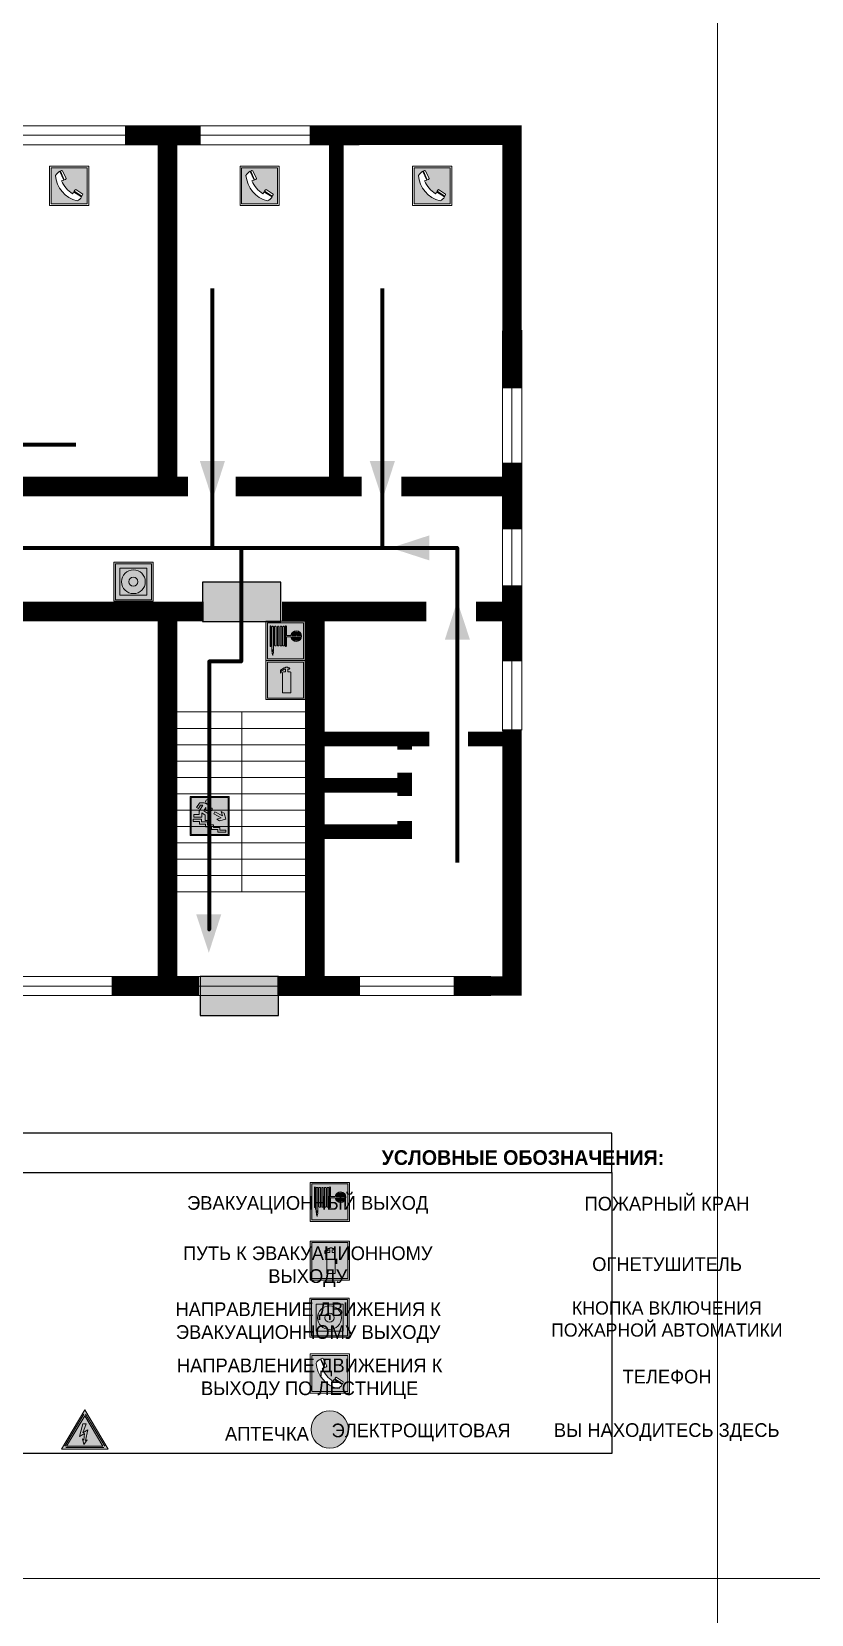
# Model space of a CAD drawing. Header units: millimetres. Extents: x 13114 to 67229, y 22859 to 38520.
# Drawn here: x 26049 to 26208.5, y 35153.2 to 35476.6 of the extents above; entities that cross this region are included whole.
import ezdxf

# ---------------------------------------------------------------- set-up
doc = ezdxf.new("R2010")
doc.units = ezdxf.units.MM
doc.layers.add('План_Штампы', color=7, linetype='Continuous')
doc.styles.add('обычный', font='arial.ttf')

# ---------------------------------------------------------------- blocks, each defined once
blk = doc.blocks.new('A$C3E6D3DDE')
at = {"lineweight": 5}
h = blk.add_hatch(color=40, dxfattribs=at)
h.paths.add_polyline_path([(24.1, 1.45), (16.46, -11.35), (31.74, -11.35)])
h.paths.add_polyline_path([(24.09, -0.46), (30.03, -10.41), (18.14, -10.41)], flags=16)
h.paths.add_polyline_path([(24.54, -3.08), (23.41, -6.02), (25.13, -5.01), (24.33, -8.5), (24.82, -8.27), (23.79, -9.86), (23.4, -8.04), (23.8, -8.43), (24.04, -6.29), (22.39, -7.25), (23.44, -3.08)], flags=0)
h = blk.add_hatch(color=256, dxfattribs=at)
h.paths.add_polyline_path([(24.37, 0.03, 0.567511), (23.82, 0.03), (17.59, -10.4, 0.582454), (17.86, -10.88), (30.32, -10.88, 0.582149), (30.6, -10.4)])
h.paths.add_polyline_path([(24.09, -0.46), (18.14, -10.41), (30.03, -10.41)], flags=16)
h.paths.add_polyline_path([(24.54, -3.08), (23.41, -6.02), (25.13, -5.01), (24.33, -8.5), (24.82, -8.27), (23.79, -9.86), (23.4, -8.04), (23.8, -8.43), (24.04, -6.29), (22.39, -7.25), (23.44, -3.08)], flags=0)
h = blk.add_hatch(color=40, dxfattribs=at)
h.paths.add_polyline_path([(24.09, -0.46), (18.14, -10.41), (30.03, -10.41)])
h.paths.add_polyline_path([(24.82, -8.27), (23.79, -9.86), (23.4, -8.04), (23.8, -8.43), (24.04, -6.29), (22.39, -7.25), (23.44, -3.08), (24.54, -3.08), (23.41, -6.02), (25.13, -5.01), (24.33, -8.5)], flags=16)
at = {"color": 40, "lineweight": 5}
for p, q in [((16.46, -11.35), (24.1, 1.45)), ((24.1, 1.45), (31.74, -11.35))]:
    blk.add_line(p, q, dxfattribs=at)
at = {"lineweight": 5}
for p, q in [((17.59, -10.4), (23.82, 0.03)), ((24.37, 0.03), (30.6, -10.4)), ((18.14, -10.41), (24.09, -0.46)), ((23.44, -3.08), (22.39, -7.25)), ((23.41, -6.02), (24.54, -3.08)), ((25.13, -5.01), (23.41, -6.02)), ((24.54, -3.08), (23.44, -3.08)), ((24.09, -0.46), (30.03, -10.41)), ((24.33, -8.5), (25.13, -5.01)), ((22.39, -7.25), (24.04, -6.29)), ((23.8, -8.43), (23.4, -8.04)), ((23.4, -8.04), (23.79, -9.86)), ((23.79, -9.86), (24.82, -8.27)), ((24.04, -6.29), (23.8, -8.43)), ((24.82, -8.27), (24.33, -8.5)), ((17.86, -10.88), (30.32, -10.88)), ((18.14, -10.41), (30.03, -10.41))]:
    blk.add_line(p, q, dxfattribs=at)
at = {"color": 50, "lineweight": 5}
blk.add_line((31.74, -11.35), (16.46, -11.35), dxfattribs=at)
blk = doc.blocks.new('A$C37112FD5')
at = {"true_color": 0xf5f5ff}
h = blk.add_hatch(color=7, dxfattribs=at)
h.dxf.hatch_style = 1
h.paths.add_polyline_path([(12.8, -7.4), (0, -7.4), (0, -20.2), (12.8, -20.2)])
h.paths.add_polyline_path([(12.29, -7.91), (12.29, -19.69), (0.51, -19.69), (0.51, -7.91)], flags=16)
h.paths.add_polyline_path([(4.98, -9.04, -0.42597), (5.17, -9.22), (5.17, -12.25), (5.17, -15.29, -0.432244), (4.98, -15.47), (4.83, -15.47, -0.42597), (4.64, -15.29), (4.64, -12.25), (4.64, -9.22, -0.432244), (4.83, -9.04)], flags=0)
h.paths.add_polyline_path([(4.28, -9.22), (4.28, -12.25), (4.28, -15.29, -0.432244), (4.09, -15.47), (3.94, -15.47, -0.42597), (3.75, -15.29), (3.75, -12.25), (3.75, -9.22, -0.432244), (3.94, -9.04), (4.09, -9.04, -0.42597)], flags=0)
h.paths.add_polyline_path([(5.72, -9.04), (5.87, -9.04, -0.42597), (6.06, -9.22), (6.06, -12.25), (6.06, -15.29, -0.432244), (5.87, -15.47), (5.72, -15.47, -0.42597), (5.53, -15.29), (5.53, -12.25), (5.53, -9.22, -0.432244)], flags=0)
h.paths.add_polyline_path([(6.42, -8.9), (6.5, -8.9, -0.42597), (6.69, -9.08), (6.69, -12.03), (8.21, -12.03, -15.824349), (8.21, -12.47), (6.69, -12.47), (6.69, -15.42, -0.432244), (6.5, -15.6), (6.42, -15.6)], flags=0)
h.paths.add_polyline_path([(3.39, -9.22), (3.39, -12.25), (3.39, -15.29, -0.432244), (3.2, -15.47), (3.05, -15.47, -0.42597), (2.85, -15.29), (2.85, -12.25), (2.85, -9.22, -0.432244), (3.05, -9.04), (3.2, -9.04, -0.42597)], flags=0)
h.paths.add_polyline_path([(2.5, -9.22), (2.5, -16.71), (1.96, -16.71), (1.96, -9.22, -0.432244), (2.15, -9.04), (2.31, -9.04, -0.42597)], flags=0)
h.paths.add_polyline_path([(1.61, -8.9), (1.61, -15.6), (1.57, -15.6, -0.42597), (1.37, -15.42), (1.37, -12.03), (1.37, -9.09, -0.432244), (1.57, -8.9)], flags=0)
h.paths.add_polyline_path([(9.76, -10.81), (9.76, -12.03), (8.49, -12.03, -0.336371)], flags=0)
h.paths.add_polyline_path([(8.49, -12.47), (9.76, -12.47), (9.76, -13.7, -0.336371)], flags=0)
h.paths.add_polyline_path([(10.11, -10.81, -0.336371), (11.38, -12.03), (10.11, -12.03)], flags=0)
h.paths.add_polyline_path([(10.11, -12.47), (11.38, -12.47, -0.336371), (10.11, -13.7)], flags=0)
h.paths.add_polyline_path([(2.5, -16.84), (2.5, -17.05), (1.97, -17.05), (1.97, -16.84)], flags=0)
h.paths.add_polyline_path([(2.5, -17.24, -0.033778), (2.24, -18.6, -0.033778), (1.97, -17.24)], flags=0)
h = blk.add_hatch(color=242)
h.dxf.hatch_style = 1
h.paths.add_polyline_path([(12.29, -7.91), (0.51, -7.91), (0.51, -19.69), (12.29, -19.69)])
h.paths.add_polyline_path([(6.42, -15.6), (6.42, -8.9), (6.5, -8.9, -0.42597), (6.69, -9.08), (6.69, -12.03), (8.21, -12.03, -15.824349), (8.21, -12.47), (6.69, -12.47), (6.69, -15.42, -0.432244), (6.5, -15.6)], flags=16)
h.paths.add_polyline_path([(5.87, -15.47), (5.72, -15.47, -0.42597), (5.53, -15.29), (5.53, -12.25), (5.53, -9.22, -0.432244), (5.72, -9.04), (5.87, -9.04, -0.42597), (6.06, -9.22), (6.06, -12.25), (6.06, -15.29, -0.432244)], flags=16)
h.paths.add_polyline_path([(4.98, -15.47), (4.83, -15.47, -0.42597), (4.64, -15.29), (4.64, -12.25), (4.64, -9.22, -0.432244), (4.83, -9.04), (4.98, -9.04, -0.42597), (5.17, -9.22), (5.17, -12.25), (5.17, -15.29, -0.432244)], flags=16)
h.paths.add_polyline_path([(4.09, -15.47), (3.94, -15.47, -0.42597), (3.75, -15.29), (3.75, -12.25), (3.75, -9.22, -0.432244), (3.94, -9.04), (4.09, -9.04, -0.42597), (4.28, -9.22), (4.28, -12.25), (4.28, -15.29, -0.432244)], flags=16)
h.paths.add_polyline_path([(3.2, -15.47), (3.05, -15.47, -0.42597), (2.85, -15.29), (2.85, -12.25), (2.85, -9.22, -0.432244), (3.05, -9.04), (3.2, -9.04, -0.42597), (3.39, -9.22), (3.39, -12.25), (3.39, -15.29, -0.432244)], flags=16)
h.paths.add_polyline_path([(2.5, -17.05), (1.97, -17.05), (1.97, -16.84), (2.5, -16.84)], flags=16)
h.paths.add_polyline_path([(2.5, -17.24, -0.033778), (2.24, -18.6, -0.033778), (1.97, -17.24)], flags=16)
h.paths.add_polyline_path([(2.5, -16.71), (1.96, -16.71), (1.96, -9.22, -0.432244), (2.15, -9.04), (2.31, -9.04, -0.42597), (2.5, -9.22)], flags=16)
h.paths.add_polyline_path([(1.61, -15.6), (1.57, -15.6, -0.42597), (1.37, -15.42), (1.37, -12.03), (1.37, -9.09, -0.432244), (1.57, -8.9), (1.61, -8.9)], flags=16)
h.paths.add_polyline_path([(8.49, -12.47), (9.76, -12.47), (9.76, -13.7, -0.336371)], flags=0)
h.paths.add_polyline_path([(10.11, -13.7), (10.11, -12.47), (11.38, -12.47, -0.336371)], flags=0)
h.paths.add_polyline_path([(8.49, -12.03, -0.336371), (9.76, -10.81), (9.76, -12.03)], flags=0)
h.paths.add_polyline_path([(10.11, -12.03), (10.11, -10.81, -0.336371), (11.38, -12.03)], flags=0)
h = blk.add_hatch(color=7, dxfattribs=at)
h.dxf.hatch_style = 1
h.paths.add_polyline_path([(1.61, -8.9), (1.57, -8.9, 0.432244), (1.37, -9.09), (1.37, -12.03), (1.37, -15.42, 0.42597), (1.57, -15.6), (1.61, -15.6)])
h.paths.add_polyline_path([(2.5, -9.22, 0.42597), (2.31, -9.04), (2.15, -9.04, 0.432244), (1.96, -9.22), (1.96, -16.71), (2.5, -16.71)])
h.paths.add_polyline_path([(2.5, -16.84), (1.97, -16.84), (1.97, -17.05), (2.5, -17.05)])
h.paths.add_polyline_path([(2.5, -17.24), (1.97, -17.24, 0.033778), (2.24, -18.6, 0.033778)])
h.paths.add_polyline_path([(3.39, -12.25), (3.39, -9.22, 0.42597), (3.2, -9.04), (3.05, -9.04, 0.432244), (2.85, -9.22), (2.85, -12.25), (2.85, -15.29, 0.42597), (3.05, -15.47), (3.2, -15.47, 0.432244), (3.39, -15.29)])
h.paths.add_polyline_path([(4.28, -12.25), (4.28, -9.22, 0.42597), (4.09, -9.04), (3.94, -9.04, 0.432244), (3.75, -9.22), (3.75, -12.25), (3.75, -15.29, 0.42597), (3.94, -15.47), (4.09, -15.47, 0.432244), (4.28, -15.29)])
h.paths.add_polyline_path([(5.17, -12.25), (5.17, -9.22, 0.42597), (4.98, -9.04), (4.83, -9.04, 0.432244), (4.64, -9.22), (4.64, -12.25), (4.64, -15.29, 0.42597), (4.83, -15.47), (4.98, -15.47, 0.432244), (5.17, -15.29)])
h.paths.add_polyline_path([(6.06, -12.25), (6.06, -9.22, 0.42597), (5.87, -9.04), (5.72, -9.04, 0.432244), (5.53, -9.22), (5.53, -12.25), (5.53, -15.29, 0.42597), (5.72, -15.47), (5.87, -15.47, 0.432244), (6.06, -15.29)])
h.paths.add_polyline_path([(6.69, -12.47), (8.21, -12.47, 15.824349), (8.21, -12.03), (6.69, -12.03), (6.69, -9.08, 0.42597), (6.5, -8.9), (6.42, -8.9), (6.42, -15.6), (6.5, -15.6, 0.432244), (6.69, -15.42)])
h.paths.add_polyline_path([(8.49, -12.47), (9.76, -12.47), (9.76, -13.7, -0.336371)], flags=16)
h.paths.add_polyline_path([(8.49, -12.03, -0.336371), (9.76, -10.81), (9.76, -12.03)], flags=16)
h.paths.add_polyline_path([(10.11, -12.47), (11.38, -12.47, -0.336371), (10.11, -13.7)], flags=16)
h.paths.add_polyline_path([(10.11, -12.03), (10.11, -10.81, -0.336371), (11.38, -12.03)], flags=16)
h = blk.add_hatch(color=242)
h.dxf.hatch_style = 1
h.paths.add_polyline_path([(9.76, -10.81, 0.336371), (8.49, -12.03), (9.76, -12.03)])
h.paths.add_polyline_path([(10.11, -10.81), (10.11, -12.03), (11.38, -12.03, 0.336371)])
h.paths.add_polyline_path([(11.38, -12.47), (10.11, -12.47), (10.11, -13.7, 0.336371)])
h.paths.add_polyline_path([(9.76, -12.47), (8.49, -12.47, 0.336371), (9.76, -13.7)])
at = {"color": 242, "lineweight": 5}
for p, q in [((0, -20.2), (0, -7.4)), ((0, -7.4), (12.8, -7.4)), ((1.37, -12.03), (1.37, -9.08)), ((1.57, -8.9), (1.61, -8.9)), ((1.61, -8.9), (1.61, -15.6)), ((1.96, -16.71), (1.96, -9.22)), ((2.15, -9.04), (2.31, -9.04)), ((2.5, -16.71), (2.5, -9.22)), ((2.85, -12.25), (2.85, -9.22)), ((3.05, -9.04), (3.2, -9.04)), ((3.39, -12.25), (3.39, -9.22)), ((3.75, -12.25), (3.75, -9.22)), ((3.94, -9.04), (4.09, -9.04)), ((4.28, -12.25), (4.28, -9.22)), ((4.64, -12.25), (4.64, -9.22)), ((4.83, -9.04), (4.98, -9.04)), ((5.17, -12.25), (5.17, -9.22)), ((5.53, -12.25), (5.53, -9.22)), ((5.72, -9.04), (5.87, -9.04)), ((6.06, -12.25), (6.06, -9.22)), ((6.42, -8.9), (6.42, -15.6)), ((6.5, -8.9), (6.42, -8.9)), ((6.69, -12.03), (6.69, -9.08)), ((12.8, -20.2), (12.8, -7.4)), ((1.37, -12.03), (1.37, -15.42)), ((2.85, -12.25), (2.85, -15.29)), ((3.05, -15.47), (3.2, -15.47)), ((3.39, -12.25), (3.39, -15.29)), ((3.75, -12.25), (3.75, -15.29)), ((3.94, -15.47), (4.09, -15.47)), ((4.28, -12.25), (4.28, -15.29)), ((4.64, -12.25), (4.64, -15.29)), ((4.83, -15.47), (4.98, -15.47)), ((5.17, -12.25), (5.17, -15.29)), ((5.53, -12.25), (5.53, -15.29)), ((5.72, -15.47), (5.87, -15.47)), ((6.06, -12.25), (6.06, -15.29)), ((8.21, -12.03), (6.69, -12.03)), ((8.21, -12.47), (6.69, -12.47)), ((6.69, -12.47), (6.69, -15.42)), ((9.76, -12.03), (8.49, -12.03)), ((9.76, -12.47), (8.49, -12.47)), ((9.76, -10.81), (9.76, -12.03)), ((9.76, -12.47), (9.76, -13.7)), ((10.11, -10.81), (10.11, -12.03)), ((11.38, -12.03), (10.11, -12.03)), ((11.38, -12.47), (10.11, -12.47)), ((10.11, -12.47), (10.11, -13.7)), ((0, -20.2), (12.8, -20.2)), ((1.57, -15.6), (1.61, -15.6)), ((1.96, -16.71), (2.5, -16.71)), ((1.97, -16.84), (2.5, -16.84)), ((1.97, -17.05), (1.97, -16.84)), ((2.5, -17.05), (1.97, -17.05)), ((1.97, -17.24), (2.5, -17.24)), ((2.5, -16.84), (2.5, -17.05)), ((6.42, -15.6), (6.5, -15.6))]:
    blk.add_line(p, q, dxfattribs=at)
blk.add_lwpolyline([(0.51, -7.91), (12.29, -7.91), (12.29, -19.69), (0.51, -19.69)], close=True, dxfattribs=at)
for centre, radius, start, end in [((1.56, -9.09), 0.182, 87.1027, 180.6071), ((2.15, -9.22), 0.182, 87.1027, 180.6071), ((2.32, -9.22), 0.182, 359.3929, 92.8973), ((3.04, -9.22), 0.182, 87.1027, 180.6071), ((3.21, -9.22), 0.182, 359.3929, 92.8973), ((3.93, -9.22), 0.182, 87.1027, 180.6071), ((4.1, -9.22), 0.182, 359.3929, 92.8973), ((4.82, -9.22), 0.182, 87.1027, 180.6071), ((4.99, -9.22), 0.182, 359.3929, 92.8973), ((5.71, -9.22), 0.182, 87.1027, 180.6071), ((5.88, -9.22), 0.182, 359.3929, 92.8973), ((6.51, -9.09), 0.182, 359.3929, 92.8973), ((1.56, -15.42), 0.182, 179.3929, 272.8973), ((3.04, -15.29), 0.182, 179.3929, 272.8973), ((3.21, -15.29), 0.182, 267.1027, 0.6071), ((3.93, -15.29), 0.182, 179.3929, 272.8973), ((4.1, -15.29), 0.182, 267.1027, 0.6071), ((4.82, -15.29), 0.182, 179.3929, 272.8973), ((4.99, -15.29), 0.182, 267.1027, 0.6071), ((5.71, -15.29), 0.182, 179.3929, 272.8973), ((5.88, -15.29), 0.182, 267.1027, 0.6071), ((6.51, -15.42), 0.182, 267.1027, 0.6071), ((9.93, -12.25), 1.74, 187.2319, 172.7681), ((9.93, -12.25), 1.46, 96.9927, 171.3585), ((9.93, -12.25), 1.46, 188.6415, 263.0073), ((9.93, -12.25), 1.46, 8.6415, 83.0073), ((9.93, -12.25), 1.46, 276.9927, 351.3585), ((12.17, -15.98), 10.27, 187.041, 194.7793), ((-7.7, -15.98), 10.27, 345.2207, 352.959)]:
    blk.add_arc(centre, radius, start, end, dxfattribs=at)
blk = doc.blocks.new('A$C7B8C2D5B')
at = {"lineweight": 0}
h = blk.add_hatch(color=5, dxfattribs=at)
h.dxf.hatch_style = 1
h.paths.add_polyline_path([(1.4, -3.02, 1), (-2.11, -3.02, 1)])
at = {"color": 5, "lineweight": 0}
blk.add_circle((-0.36, -3.02), 1.75, dxfattribs=at)
blk = doc.blocks.new('A$C456E1F9C')
at = {"lineweight": 5}
h = blk.add_hatch(color=242, dxfattribs=at)
h.paths.add_polyline_path([(0.51, -1.47), (0.51, -13.26), (12.29, -13.26), (12.29, -1.47)])
h.paths.add_polyline_path([(5.42, -4.95, -0.254479), (4.78, -5.4), (3.52, -2.53, -0.209735), (4.23, -2.4)], flags=16)
h.paths.add_polyline_path([(8.53, -8.6), (10.87, -10.17), (10.54, -10.76), (8.03, -9.13, -0.192251)], flags=16)
h.paths.add_polyline_path([(4.61, -5.49, 0.005518), (3.87, -5.72, 0.128647), (7.49, -10.01, 0.00809), (7.83, -9.33), (10.47, -10.97, -0.16736), (8.99, -12.25, -0.327862), (1.95, -3.95, -0.166952), (3.36, -2.62)], flags=16)
at = {"color": 242, "lineweight": 5}
for p, q in [((0, -13.77), (0, -0.97)), ((12.8, -0.97), (0, -0.97)), ((4.61, -5.49), (3.36, -2.62)), ((3.52, -2.53), (4.78, -5.4)), ((4.23, -2.4), (5.42, -4.95)), ((12.8, -13.77), (12.8, -0.97)), ((7.83, -9.33), (10.47, -10.97)), ((8.03, -9.13), (10.54, -10.76)), ((10.81, -10.12), (8.53, -8.6)), ((10.54, -10.76), (10.8, -10.3)), ((10.8, -10.3), (10.81, -10.12)), ((0, -13.77), (12.8, -13.77))]:
    blk.add_line(p, q, dxfattribs=at)
blk.add_lwpolyline([(0.51, -1.47), (12.29, -1.47), (12.29, -13.26), (0.51, -13.26)], close=True, dxfattribs=at)
for centre, radius, start, end in [((4.59, -5.34), 2.99, 114.2845, 152.1974), ((11.12, -3.31), 9.19, 183.9915, 256.6009), ((4.02, -3.27), 0.891, 76.3284, 123.7092), ((4.68, -4.59), 0.824, 276.9621, 334.0723), ((14.98, -39.1), 35.17, 107.1487, 108.4135), ((13.86, -0.94), 11.08, 205.5536, 234.8762), ((-13.31, 0.8), 23.44, 332.5487, 334.4027), ((8.94, -9.5), 0.989, 114.4092, 157.9388), ((7.87, -9.46), 3, 291.9291, 329.9329)]:
    blk.add_arc(centre, radius, start, end, dxfattribs=at)
blk = doc.blocks.new('A$C54414219')
at = {"true_color": 0xffffff}
h = blk.add_hatch(color=7, dxfattribs=at)
h.paths.add_polyline_path([(2.39, -9.45), (2.39, -18.3), (11.23, -18.3), (11.23, -9.45)], flags=0)
h.paths.add_polyline_path([(10.71, -13.87, -1), (2.92, -13.87, -1)], flags=0)
h.paths.add_polyline_path([(8.3, -13.87, -1), (5.33, -13.87, -1)], flags=0)
h.paths.add_polyline_path([(0.41, -7.47), (0.41, -20.27), (13.21, -20.27), (13.21, -7.47)])
h.paths.add_polyline_path([(0.92, -19.77), (12.71, -19.77), (12.71, -7.98), (0.92, -7.98)], flags=16)
h.paths.add_polyline_path([(11.23, -9.45), (11.23, -18.3), (2.39, -18.3), (2.39, -9.45)], flags=0)
at = {"lineweight": 5}
h = blk.add_hatch(color=242, dxfattribs=at)
h.paths.add_polyline_path([(12.71, -7.98), (0.92, -7.98), (0.92, -19.77), (12.71, -19.77)])
h.paths.add_polyline_path([(11.23, -18.3), (2.39, -18.3), (2.39, -9.45), (11.23, -9.45)], flags=16)
h.paths.add_polyline_path([(10.71, -13.87, -1), (2.92, -13.87, -1)], flags=0)
h.paths.add_polyline_path([(8.3, -13.87, -1), (5.33, -13.87, -1)], flags=0)
at = {"true_color": 0xffffff}
h = blk.add_hatch(color=7, dxfattribs=at)
h.paths.add_polyline_path([(2.39, -9.45), (2.39, -18.3), (11.23, -18.3), (11.23, -9.45)])
h.paths.add_polyline_path([(10.71, -13.87, -1), (2.92, -13.87, -1)], flags=16)
h.paths.add_polyline_path([(8.3, -13.87, -1), (5.33, -13.87, -1)], flags=0)
at = {"lineweight": 5}
h = blk.add_hatch(color=242, dxfattribs=at)
h.paths.add_polyline_path([(2.92, -13.87, 1), (10.71, -13.87, 1)])
h.paths.add_polyline_path([(8.3, -13.87, -1), (5.33, -13.87, -1)], flags=16)
at = {"color": 242, "lineweight": 5}
for p, q in [((0.41, -20.27), (0.41, -7.47)), ((0.41, -7.47), (13.21, -7.47)), ((0.41, -7.47), (13.21, -7.47)), ((13.21, -20.27), (13.21, -7.47)), ((0.41, -20.27), (13.21, -20.27))]:
    blk.add_line(p, q, dxfattribs=at)
for points in [[(0.92, -7.98), (12.71, -7.98), (12.71, -19.77), (0.92, -19.77)], [(2.39, -9.45), (11.23, -9.45), (11.23, -18.3), (2.39, -18.3)]]:
    blk.add_lwpolyline(points, close=True, dxfattribs=at)
for radius in [3.89, 1.49]:
    blk.add_circle((6.81, -13.87), radius, dxfattribs=at)
blk = doc.blocks.new('A$C3AD82952')
at = {"true_color": 0xf5f5ff}
h = blk.add_hatch(color=7, dxfattribs=at)
h.dxf.hatch_style = 1
h.paths.add_polyline_path([(8.21, 8.73, 0.414214), (7.89, 9.05), (7.22, 9.05), (7.22, 9.92), (7.59, 9.92, 1), (7.57, 10.36), (7.22, 10.36), (7.22, 10.6), (6.43, 10.6), (6.43, 10.36), (6.01, 10.36), (4.74, 9.59), (4.74, 8.69), (4.98, 8.73), (4.98, 9.26), (6.12, 9.91), (6.43, 9.91), (6.43, 9.05), (5.76, 9.05, 0.414214), (5.44, 8.73), (5.44, 2.2), (8.21, 2.2)], flags=0)
h.paths.add_polyline_path([(12.8, 12.8), (0, 12.8), (0, 0), (12.8, 0)])
h.paths.add_polyline_path([(0.51, 12.29), (12.29, 12.29), (12.29, 0.51), (0.51, 0.51)], flags=16)
h.paths.add_polyline_path([(4.74, 9.59), (6.01, 10.36), (6.43, 10.36), (6.43, 10.6), (7.22, 10.6), (7.22, 10.36), (7.59, 10.36, -0.94586), (7.59, 9.92), (7.22, 9.92), (7.22, 9.05), (7.89, 9.05, -0.414214), (8.21, 8.73), (8.21, 2.2), (5.44, 2.2), (5.44, 8.73, -0.414214), (5.76, 9.05), (6.43, 9.05), (6.43, 9.91), (6.12, 9.91), (4.98, 9.26), (4.98, 8.73), (4.74, 8.69)], flags=0)
h = blk.add_hatch(color=242)
h.dxf.hatch_style = 1
h.paths.add_polyline_path([(12.29, 12.29), (0.51, 12.29), (0.51, 0.51), (12.29, 0.51)])
h.paths.add_polyline_path([(4.74, 8.69), (4.74, 9.59), (6.01, 10.36), (6.43, 10.36), (6.43, 10.6), (7.22, 10.6), (7.22, 10.36), (7.59, 10.36, -0.94586), (7.59, 9.92), (7.22, 9.92), (7.22, 9.05), (7.89, 9.05, -0.414214), (8.21, 8.73), (8.21, 2.2), (5.44, 2.2), (5.44, 8.73, -0.414214), (5.76, 9.05), (6.43, 9.05), (6.43, 9.91), (6.12, 9.91), (4.98, 9.26), (4.98, 8.73)], flags=16)
h = blk.add_hatch(color=7, dxfattribs=at)
h.dxf.hatch_style = 1
h.paths.add_polyline_path([(8.21, 8.73, 0.414214), (7.89, 9.05), (7.22, 9.05), (7.22, 9.92), (7.59, 9.92, 1), (7.57, 10.36), (7.22, 10.36), (7.22, 10.6), (6.43, 10.6), (6.43, 10.36), (6.01, 10.36), (4.74, 9.59), (4.74, 8.69), (4.98, 8.73), (4.98, 9.26), (6.12, 9.91), (6.43, 9.91), (6.43, 9.05), (5.76, 9.05, 0.414214), (5.44, 8.73), (5.44, 2.2), (8.21, 2.2)])
at = {"color": 242, "lineweight": 5}
for p, q in [((0, 0), (0, 12.8)), ((0, 12.8), (12.8, 12.8)), ((6.01, 10.36), (4.74, 9.59)), ((6.01, 10.36), (6.43, 10.36)), ((7.22, 10.6), (6.43, 10.6)), ((6.43, 10.6), (6.43, 10.36)), ((7.22, 10.36), (7.22, 10.6)), ((7.59, 10.36), (7.22, 10.36)), ((12.8, 0), (12.8, 12.8)), ((4.74, 9.59), (4.74, 8.69)), ((4.74, 8.69), (4.98, 8.73)), ((4.98, 9.26), (6.12, 9.91)), ((4.98, 8.73), (4.98, 9.26)), ((5.44, 2.2), (5.44, 8.73)), ((5.76, 9.05), (6.43, 9.05)), ((6.12, 9.91), (6.43, 9.91)), ((6.43, 9.91), (6.43, 9.05)), ((7.22, 9.05), (7.22, 9.92)), ((7.59, 9.92), (7.22, 9.92)), ((7.89, 9.05), (7.22, 9.05)), ((8.21, 2.2), (8.21, 8.73)), ((0, 0), (12.8, 0)), ((5.44, 2.2), (8.21, 2.2))]:
    blk.add_line(p, q, dxfattribs=at)
blk.add_lwpolyline([(0.51, 12.29), (12.29, 12.29), (12.29, 0.51), (0.51, 0.51)], close=True, dxfattribs=at)
for centre, radius, start, end in [((7.58, 10.14), 0.223, 273.1875, 86.8125), ((5.76, 8.73), 0.32, 90, 180), ((7.89, 8.73), 0.32, 0, 90)]:
    blk.add_arc(centre, radius, start, end, dxfattribs=at)
blk = doc.blocks.new('A$C7B4425F7')
at = {"true_color": 0xffffff}
blk.add_hatch(color=7, dxfattribs=at).paths.add_polyline_path([(0, 0), (-16, 0), (-16, -8), (0, -8)])
h = blk.add_hatch(color=126)
h.paths.add_polyline_path([(-0.2, -0.2), (-15.8, -0.2), (-15.8, -7.8), (-0.2, -7.8)])
h.paths.add_polyline_path([(-11.76, -2.03), (-11.76, -3.66), (-11.17, -3.66, -0.568275), (-11.17, -6.18), (-12.58, -6.18), (-12.58, -2.03)], flags=16)
h.paths.add_polyline_path([(-13.33, -4.12, -0.495768), (-13.59, -6.18), (-15.03, -6.18), (-15.03, -2.03), (-13.59, -2.03, -0.487973)], flags=16)
h.paths.add_polyline_path([(-10.25, -2.03), (-9.48, -2.03), (-9.48, -6.18), (-10.25, -6.18)], flags=16)
h.paths.add_polyline_path([(-13.84, -3.69), (-14.24, -3.69), (-14.24, -3.03), (-13.9, -3.03, -0.692621)], flags=0)
h.paths.add_polyline_path([(-9.15, -2.03), (-8.4, -2.03), (-8.04, -3.07), (-7.68, -2.03), (-6.93, -2.03), (-7.64, -4.1), (-6.93, -6.18), (-7.68, -6.18), (-8.04, -5.14), (-8.4, -6.18), (-9.15, -6.18), (-8.44, -4.1)], flags=16)
h.paths.add_polyline_path([(-11.76, -4.46), (-11.42, -4.46, -0.692621), (-11.36, -5.12), (-11.76, -5.12)], flags=0)
h.paths.add_polyline_path([(-13.9, -5.2), (-14.24, -5.2), (-14.24, -4.55), (-13.84, -4.55, -0.708038)], flags=0)
edge = h.paths.add_edge_path(flags=16)
edge.add_ellipse((-5.51, -4.08), major_axis=(0, 2.05), ratio=0.586184, start_angle=0, end_angle=360)
edge = h.paths.add_edge_path(flags=0)
edge.add_ellipse((-5.51, -4.08), major_axis=(0, 1.14), ratio=0.454828, start_angle=0, end_angle=360)
h.paths.add_polyline_path([(-4.13, -4.96, 0.377264), (-3.48, -4.52, 0.0555), (-3.16, -2.03), (-1.66, -2.03), (-1.66, -4.96), (-0.96, -4.96), (-0.96, -7.01), (-1.75, -7.01), (-1.75, -6.18), (-3.3, -6.18), (-3.3, -7.02), (-4.13, -7.02)], flags=16)
h.paths.add_polyline_path([(-2.73, -2.91), (-2.28, -2.91), (-2.28, -4.96), (-3.05, -4.96, 0.079136)], flags=0)
at = {"color": 126}
blk.add_lwpolyline([(-16, -8), (0, -8), (0, 0), (-16, 0)], close=True, dxfattribs=at)
blk = doc.blocks.new('вниз')
at = {"lineweight": 0, "true_color": 0xffffff}
h = blk.add_hatch(color=7, dxfattribs=at)
h.dxf.hatch_style = 1
h.paths.add_polyline_path([(40994.51, -4472.22), (40986.51, -4472.22), (40986.51, -4480.22), (40994.51, -4480.22)])
h.paths.add_polyline_path([(40994.31, -4472.42), (40994.31, -4480.01), (40986.71, -4480.01), (40986.71, -4472.42)], flags=16)
h.paths.add_polyline_path([(40988.43, -4473.53), (40989.43, -4473.53), (40990.19, -4473.96), (40990.19, -4474.6), (40991, -4474.6), (40991, -4475.06), (40989.73, -4475.06), (40989.73, -4474.46), (40989.3, -4475.18), (40990.17, -4475.7), (40990.17, -4477.11), (40989.63, -4477.11), (40989.63, -4476.01), (40988.94, -4475.59), (40988.94, -4476.46), (40988.94, -4476.46), (40987.47, -4476.46), (40987.26, -4476.46), (40987.26, -4475.92), (40988.4, -4475.92), (40988.4, -4475.2), (40989.1, -4473.99), (40988.66, -4473.99), (40988.24, -4474.7), (40987.86, -4474.47), (40988.41, -4473.56)], flags=0)
h.paths.add_polyline_path([(40990.55, -4473.29, -1), (40989.69, -4473.29, -1)], flags=0)
h.paths.add_polyline_path([(40988.85, -4476.89), (40988.85, -4477.43), (40990.1, -4477.43), (40990.1, -4477.99), (40991.34, -4477.99), (40991.34, -4478.54), (40992.59, -4478.54), (40992.59, -4479.09), (40993.83, -4479.09), (40993.83, -4479.52), (40992.17, -4479.52), (40992.17, -4478.97), (40990.91, -4478.97), (40990.91, -4478.41), (40989.68, -4478.41), (40989.68, -4477.86), (40988.43, -4477.86), (40988.43, -4477.31), (40987.6, -4477.31), (40987.18, -4477.31), (40987.18, -4476.89)], flags=0)
h.paths.add_polyline_path([(40991.61, -4475.33), (40993.12, -4476.2), (40992.9, -4475.27), (40993.48, -4475.6), (40993.83, -4476.88), (40992.56, -4477.22), (40991.97, -4476.88), (40992.9, -4476.61), (40991.38, -4475.74), (40991.58, -4475.39)], flags=0)
h.paths.add_polyline_path([(40990.19, -4473.96), (40989.43, -4473.53), (40988.43, -4473.53), (40988.41, -4473.56), (40987.86, -4474.47), (40988.24, -4474.7), (40988.66, -4473.99), (40989.1, -4473.99), (40988.4, -4475.2), (40988.4, -4475.92), (40987.26, -4475.92), (40987.26, -4476.46), (40987.47, -4476.46), (40988.94, -4476.46), (40988.94, -4476.27), (40988.94, -4475.59), (40989.63, -4476.01), (40989.63, -4477.11), (40990.17, -4477.11), (40990.17, -4475.7), (40989.3, -4475.18), (40989.73, -4474.46), (40989.73, -4475.06), (40991, -4475.06), (40991, -4474.6), (40990.19, -4474.6)], flags=0)
h.paths.add_polyline_path([(40990.55, -4473.29, 1), (40989.69, -4473.29, 1)], flags=0)
h.paths.add_polyline_path([(40991.61, -4475.33), (40991.58, -4475.39), (40991.38, -4475.74), (40992.9, -4476.61), (40991.97, -4476.88), (40992.56, -4477.22), (40993.83, -4476.88), (40993.48, -4475.6), (40992.9, -4475.27), (40993.12, -4476.2)], flags=0)
h.paths.add_polyline_path([(40990.1, -4477.43), (40988.85, -4477.43), (40988.85, -4476.89), (40987.18, -4476.89), (40987.18, -4477.31), (40987.6, -4477.31), (40988.43, -4477.31), (40988.43, -4477.86), (40989.68, -4477.86), (40989.68, -4478.41), (40990.91, -4478.41), (40990.91, -4478.97), (40992.17, -4478.97), (40992.17, -4479.52), (40993.83, -4479.52), (40993.83, -4479.09), (40992.59, -4479.09), (40992.59, -4478.54), (40991.34, -4478.54), (40991.34, -4477.99), (40990.1, -4477.99)], flags=0)
at = {"lineweight": 0}
h = blk.add_hatch(color=126, dxfattribs=at)
h.dxf.hatch_style = 1
h.paths.add_polyline_path([(40994.31, -4472.42), (40986.71, -4472.42), (40986.71, -4480.01), (40994.31, -4480.01)])
h.paths.add_polyline_path([(40988.43, -4473.53), (40989.43, -4473.53), (40990.19, -4473.96), (40990.19, -4474.6), (40991, -4474.6), (40991, -4475.06), (40989.73, -4475.06), (40989.73, -4474.46), (40989.3, -4475.18), (40990.17, -4475.7), (40990.17, -4477.11), (40989.63, -4477.11), (40989.63, -4476.01), (40988.94, -4475.59), (40988.94, -4476.46), (40988.94, -4476.46), (40987.47, -4476.46), (40987.26, -4476.46), (40987.26, -4475.92), (40988.4, -4475.92), (40988.4, -4475.2), (40989.1, -4473.99), (40988.66, -4473.99), (40988.24, -4474.7), (40987.86, -4474.47), (40988.41, -4473.56)], flags=16)
h.paths.add_polyline_path([(40990.55, -4473.29, -1), (40989.69, -4473.29, -1)], flags=16)
h.paths.add_polyline_path([(40988.85, -4476.89), (40988.85, -4477.43), (40990.1, -4477.43), (40990.1, -4477.99), (40991.34, -4477.99), (40991.34, -4478.54), (40992.59, -4478.54), (40992.59, -4479.09), (40993.83, -4479.09), (40993.83, -4479.52), (40992.17, -4479.52), (40992.17, -4478.97), (40990.91, -4478.97), (40990.91, -4478.41), (40989.68, -4478.41), (40989.68, -4477.86), (40988.43, -4477.86), (40988.43, -4477.31), (40987.6, -4477.31), (40987.18, -4477.31), (40987.18, -4476.89)], flags=16)
h.paths.add_polyline_path([(40991.61, -4475.33), (40993.12, -4476.2), (40992.9, -4475.27), (40993.48, -4475.6), (40993.83, -4476.88), (40992.56, -4477.22), (40991.97, -4476.88), (40992.9, -4476.61), (40991.38, -4475.74), (40991.58, -4475.39)], flags=16)
at = {"lineweight": 0, "true_color": 0xffffff}
h = blk.add_hatch(color=7, dxfattribs=at)
h.dxf.hatch_style = 1
h.paths.add_polyline_path([(40989.73, -4474.46), (40989.73, -4475.06), (40991, -4475.06), (40991, -4474.6), (40990.19, -4474.6), (40990.19, -4473.96), (40989.43, -4473.53), (40988.43, -4473.53), (40988.41, -4473.56), (40987.86, -4474.47), (40988.24, -4474.7), (40988.66, -4473.99), (40989.1, -4473.99), (40988.4, -4475.2), (40988.4, -4475.92), (40987.26, -4475.92), (40987.26, -4476.46), (40987.47, -4476.46), (40988.94, -4476.46), (40988.94, -4475.59), (40989.63, -4476.01), (40989.63, -4477.11), (40990.17, -4477.11), (40990.17, -4475.7), (40989.3, -4475.18)])
h.paths.add_polyline_path([(40989.69, -4473.29, 1), (40990.55, -4473.29, 1)])
h.paths.add_polyline_path([(40991.61, -4475.33), (40991.58, -4475.39), (40991.38, -4475.74), (40992.9, -4476.61), (40991.97, -4476.88), (40992.56, -4477.22), (40993.83, -4476.88), (40993.48, -4475.6), (40992.9, -4475.27), (40993.12, -4476.2)])
h.paths.add_polyline_path([(40990.1, -4477.43), (40988.85, -4477.43), (40988.85, -4476.89), (40987.18, -4476.89), (40987.18, -4477.31), (40987.6, -4477.31), (40988.43, -4477.31), (40988.43, -4477.86), (40989.68, -4477.86), (40989.68, -4478.41), (40990.91, -4478.41), (40990.91, -4478.97), (40992.17, -4478.97), (40992.17, -4479.52), (40993.83, -4479.52), (40993.83, -4479.09), (40992.59, -4479.09), (40992.59, -4478.54), (40991.34, -4478.54), (40991.34, -4477.99), (40990.1, -4477.99)])
at = {"color": 126, "lineweight": 0}
for points in [[(40986.51, -4472.22), (40994.51, -4472.22), (40994.51, -4480.22), (40986.51, -4480.22)], [(40986.71, -4472.42), (40994.31, -4472.42), (40994.31, -4480.01), (40986.71, -4480.01)]]:
    blk.add_lwpolyline(points, close=True, dxfattribs=at)
for points in [[(40987.47, -4476.46), (40987.26, -4476.46), (40987.26, -4475.92), (40988.4, -4475.92), (40988.4, -4475.2), (40989.1, -4473.99), (40988.66, -4473.99), (40988.24, -4474.7), (40987.86, -4474.47), (40988.41, -4473.56), (40988.43, -4473.53), (40989.43, -4473.53), (40990.19, -4473.96), (40990.19, -4474.6), (40991, -4474.6), (40991, -4475.06), (40989.73, -4475.06), (40989.73, -4474.46), (40989.3, -4475.18), (40990.17, -4475.7), (40990.17, -4477.11), (40989.63, -4477.11), (40989.63, -4476.01), (40988.94, -4475.59), (40988.94, -4476.46)], [(40991.58, -4475.39), (40991.38, -4475.74), (40992.9, -4476.61), (40991.97, -4476.88), (40992.56, -4477.22), (40993.83, -4476.88), (40993.48, -4475.6), (40992.9, -4475.27), (40993.12, -4476.2), (40991.61, -4475.33), (40991.58, -4475.39)], [(40987.6, -4477.31), (40987.18, -4477.31), (40987.18, -4476.89), (40988.85, -4476.89), (40988.85, -4477.43), (40990.1, -4477.43), (40990.1, -4477.99), (40991.34, -4477.99), (40991.34, -4478.54), (40992.59, -4478.54), (40992.59, -4479.09), (40993.83, -4479.09), (40993.83, -4479.52), (40992.17, -4479.52), (40992.17, -4478.97), (40990.91, -4478.97), (40990.91, -4478.41), (40989.68, -4478.41), (40989.68, -4477.86), (40988.43, -4477.86), (40988.43, -4477.31), (40987.6, -4477.31)], [(40987.47, -4476.46), (40988.94, -4476.46), (40988.94, -4476.27)]]:
    blk.add_lwpolyline(points, dxfattribs=at)
blk.add_circle((40990.12, -4473.29), 0.432, dxfattribs=at)

msp = doc.modelspace()

# ---------------------------------------------------------------- linework, layer by layer
at = {"color": 5, "lineweight": 0}
for points in [[(25589.29, 35160.59), (26189.29, 35160.59), (26189.29, 35555.59), (25589.29, 35555.59)], [(26189.29, 35160.59), (26789.29, 35160.59), (26789.29, 35555.59), (26189.29, 35555.59)], [(25589.29, 34765.59), (26189.29, 34765.59), (26189.29, 35160.59), (25589.29, 35160.59)], [(26189.29, 34765.59), (26789.29, 34765.59), (26789.29, 35160.59), (26189.29, 35160.59)]]:
    msp.add_lwpolyline(points, close=True, dxfattribs=at)
at = {"lineweight": 0}
for points in [[(25674.07, 35457.39), (26116.29, 35457.39)], [(25674.29, 35455.48), (26116.51, 35455.48)], [(25673.78, 35453.51), (26116, 35453.51)], [(26145.33, 35333.76), (26145.33, 35415.52)], [(26147.25, 35334.05), (26147.25, 35415.81)], [(26149.24, 35333.9), (26149.24, 35415.65)], [(25684.65, 35283.56), (26142.9, 35283.56)], [(25684.68, 35279.69), (26142.93, 35279.69)], [(25684.74, 35281.63), (26143, 35281.63)]]:
    msp.add_lwpolyline(points, dxfattribs=at)
for points, const_width in [([(26068.12, 35455.48), (26083.59, 35455.48)], 4), ([(26076.82, 35455.48), (26076.82, 35383.69)], 4), ([(26105.87, 35455.48), (26147.25, 35455.48), (26147.25, 35403.78)], 4), ([(26111.37, 35455.48), (26111.37, 35383.69)], 3), ([(26147.25, 35388.6), (26147.25, 35374.96)], 4), ([(26022.89, 35383.69), (26081.03, 35383.69)], 4), ([(26090.74, 35383.69), (26116.5, 35383.69)], 4), ([(26124.62, 35383.69), (26147.25, 35383.69)], 4), ([(26147.25, 35363.49), (26147.25, 35348)], 4), ([(26016.57, 35358.15), (26084.2, 35358.15)], 4), ([(26076.82, 35358.15), (26076.82, 35281.63)], 4), ([(26100.25, 35358.15), (26129.77, 35358.15)], 4), ([(26106.95, 35358.15), (26106.95, 35281.63)], 4), ([(26139.88, 35358.15), (26147.25, 35358.15)], 4), ([(26147.25, 35334.05), (26147.25, 35281.63), (26135.36, 35281.63)], 4), ([(26108.75, 35332.13), (26130.37, 35332.13)], 3), ([(26125.34, 35332.13), (26125.34, 35329.93)], 3), ([(26138.23, 35332.13), (26147.64, 35332.13)], 3), ([(26125.34, 35325.2), (26125.34, 35320.47)], 3), ([(26125.34, 35322.62), (26107.79, 35322.62)], 3), ([(26125.34, 35315.36), (26125.34, 35313.17), (26107.19, 35313.17)], 3), ([(26083.29, 35281.63), (26065.41, 35281.63)], 4), ([(26116.16, 35281.63), (26099.29, 35281.63)], 4)]:
    msp.add_lwpolyline(points, dxfattribs=dict(at, const_width=const_width))
at = {"color": 126, "lineweight": 100, "true_color": 0x008754}
for points in [[(26086.03, 35371.18), (26086.03, 35424.18)], [(26120.78, 35371.18), (26120.78, 35424.18)], [(26018.09, 35392.26), (26058.05, 35392.26)], [(25672.53, 35371.18), (26136.08, 35371.18), (26136.08, 35306.84)], [(26091.89, 35371.18), (26091.89, 35347.94), (26085.36, 35347.94), (26085.36, 35293.16), (26085.36, 35293.16), (26085.36, 35293.16)]]:
    msp.add_lwpolyline(points, dxfattribs=at)
at = {"lineweight": 0}
for points in [[(26077.06, 35334.28), (26092.05, 35334.28), (26092.05, 35337.62), (26077.06, 35337.62)], [(26092.05, 35334.28), (26107.04, 35334.28), (26107.04, 35337.62), (26092.05, 35337.62)], [(26077.06, 35330.94), (26092.05, 35330.94), (26092.05, 35334.28), (26077.06, 35334.28)], [(26092.05, 35330.94), (26107.04, 35330.94), (26107.04, 35334.28), (26092.05, 35334.28)], [(26077.06, 35327.6), (26092.05, 35327.6), (26092.05, 35330.94), (26077.06, 35330.94)], [(26092.05, 35327.6), (26107.04, 35327.6), (26107.04, 35330.94), (26092.05, 35330.94)], [(26077.06, 35324.25), (26092.05, 35324.25), (26092.05, 35327.6), (26077.06, 35327.6)], [(26092.05, 35324.25), (26107.04, 35324.25), (26107.04, 35327.6), (26092.05, 35327.6)], [(26077.06, 35320.91), (26092.05, 35320.91), (26092.05, 35324.25), (26077.06, 35324.25)], [(26092.05, 35320.91), (26107.04, 35320.91), (26107.04, 35324.25), (26092.05, 35324.25)], [(26077.06, 35317.57), (26092.05, 35317.57), (26092.05, 35320.91), (26077.06, 35320.91)], [(26092.05, 35317.57), (26107.04, 35317.57), (26107.04, 35320.91), (26092.05, 35320.91)], [(26077.06, 35314.23), (26092.05, 35314.23), (26092.05, 35317.57), (26077.06, 35317.57)], [(26092.05, 35314.23), (26107.04, 35314.23), (26107.04, 35317.57), (26092.05, 35317.57)], [(26077.06, 35310.89), (26092.05, 35310.89), (26092.05, 35314.23), (26077.06, 35314.23)], [(26092.05, 35310.89), (26107.04, 35310.89), (26107.04, 35314.23), (26092.05, 35314.23)], [(26077.06, 35307.54), (26092.05, 35307.54), (26092.05, 35310.89), (26077.06, 35310.89)], [(26092.05, 35307.54), (26107.04, 35307.54), (26107.04, 35310.89), (26092.05, 35310.89)], [(26077.06, 35304.2), (26092.05, 35304.2), (26092.05, 35307.54), (26077.06, 35307.54)], [(26092.05, 35304.2), (26107.04, 35304.2), (26107.04, 35307.54), (26092.05, 35307.54)], [(26077.06, 35300.86), (26092.05, 35300.86), (26092.05, 35304.2), (26077.06, 35304.2)], [(26092.05, 35300.86), (26107.04, 35300.86), (26107.04, 35304.2), (26092.05, 35304.2)]]:
    msp.add_lwpolyline(points, close=True, dxfattribs=at)
for points in [[(26023.91, 35243.51), (26167.67, 35243.51), (26167.67, 35251.56), (26023.91, 35251.56)], [(26023.91, 35243.51), (26167.67, 35243.51), (26167.67, 35186.11), (26023.91, 35186.11)]]:
    msp.add_lwpolyline(points, close=True)
at = {"layer": 'План_Штампы', "color": 126, "true_color": 0x008754}
for points in [[(26083.43, 35388.89), (26088.56, 35388.88), (26086.02, 35381)], [(26118.17, 35388.89), (26123.31, 35388.88), (26120.76, 35381)], [(26130.38, 35373.72), (26130.37, 35368.59), (26122.49, 35371.14)], [(26138.66, 35352.4), (26133.53, 35352.41), (26136.07, 35360.29)], [(26082.68, 35296.3), (26087.81, 35296.29), (26085.27, 35288.41)]]:
    msp.add_solid(points, dxfattribs=at)

# ---------------------------------------------------------------- block references
for name, p, xscale, yscale, zscale in [('A$C456E1F9C', (26052.72, 35449.73), 0.625, 0.625, 0.625), ('A$C456E1F9C', (26091.65, 35449.73), 0.625, 0.625, 0.625), ('A$C456E1F9C', (26126.93, 35449.73), 0.625, 0.625, 0.625), ('A$C54414219', (26065.6, 35372.91), 0.625, 0.625, 0.625), ('A$C37112FD5', (26096.94, 35360.78), 0.6249984004534781, 0.6249984004534781, 0.6249984004534781), ('A$C3AD82952', (26096.94, 35340.15), 0.625, 0.625, 0.625), ('A$C37112FD5', (26106, 35246.13), 0.6249984004534781, 0.6249984004534781, 0.6249984004534781), ('A$C3AD82952', (26106, 35221.52), 0.625, 0.625, 0.625), ('A$C54414219', (26105.69, 35222.53), 0.625, 0.625, 0.625), ('A$C456E1F9C', (26106, 35207.05), 0.625, 0.625, 0.625), ('A$C3E6D3DDE', (26044.85, 35194.1), 0.625, 0.625, 0.625), ('A$C7B8C2D5B', (26110.78, 35197.59), 2.177419353276491, 2.177419353276491, 2.177419353276491)]:
    msp.add_blockref(name, p, dxfattribs=dict(xscale=xscale, yscale=yscale, zscale=zscale))
at = {"color": 126, "true_color": 0x008754}
msp.add_blockref('вниз', (-14905.08, 39792.58), dxfattribs=at)
at = {"layer": 'План_Штампы'}
for p in [(26099.99, 35364.14), (26099.53, 35283.6)]:
    msp.add_blockref('A$C7B4425F7', p, dxfattribs=at)

# ---------------------------------------------------------------- texts
at = {"lineweight": 0, "attachment_point": 5, "style": 'обычный'}
for s, insert, char_height, width in [('{\\fProxima Nova Rg|b1|i0|c204|p2;УСЛОВНЫЕ ОБОЗНАЧЕНИЯ:\\H1.1997x; }', (26149.49, 35246.56), 3, 175.1736), ('\\pi-8.4,l8.4,t8.4;{\\fProxima Nova Rg|b0|i0|c204|p2;ЭВАКУАЦИОННЫЙ ВЫХОД\\H1.6404x; }', (26105.49, 35236.9), 2.8, 126.6484), ('\\pi-8.4,l8.4,t8.4;{\\fProxima Nova Rg|b0|i0|c204|p2;ПОЖАРНЫЙ КРАН\\H1.6404x; }', (26178.95, 35237.14), 2.8, 126.6484), ('\\pi-8.4,l8.4,t8.4;{\\fProxima Nova Rg|b0|i0|c204|p2;ПУТЬ К ЭВАКУАЦИОННОМУ \\PВЫХОДУ }', (26105.5, 35224.29), 2.8, 126.6484), ('\\pi-8.4,l8.4,t8.4;{\\fProxima Nova Rg|b0|i0|c204|p2;ОГНЕТУШИТЕЛЬ\\H1.1997x; }', (26178.97, 35224.78), 2.8, 126.6484), ('\\pi-8.4,l8.4,t8.4;{\\fProxima Nova Rg|b0|i0|c204|p2;НАПРАВЛЕНИЕ ДВИЖЕНИЯ К \\PЭВАКУАЦИОННОМУ ВЫХОДУ}', (26105.59, 35212.85), 2.8, 126.6484), ('\\pi-8.1,l8.1,t8.1;{\\fProxima Nova Rg|b0|i0|c204|p2;КНОПКА ВКЛЮЧЕНИЯ\\PПОЖАРНОЙ АВТОМАТИКИ}', (26178.92, 35213.57), 2.7, 126.6484), ('\\pi-8.4,l8.4,t8.4;{\\fProxima Nova Rg|b0|i0|c204|p2;НАПРАВЛЕНИЕ ДВИЖЕНИЯ К \\PВЫХОДУ ПО ЛЕСТНИЦЕ }', (26105.88, 35201.37), 2.8, 126.6484), ('\\pi-8.4,l8.4,t8.4;{\\fProxima Nova Rg|b0|i0|c204|p2;ТЕЛЕФОН\\H1.1997x; }', (26178.96, 35201.81), 2.8, 126.6484), ('\\pi-8.4,l8.4,t8.4;{\\fProxima Nova Rg|b0|i0|c204|p2;ЭЛЕКТРОЩИТОВАЯ\\H1.1997x; }', (26128.67, 35190.41), 2.8, 126.6484), ('\\pi-8.4,l8.4,t8.4;{\\fProxima Nova Rg|b0|i0|c204|p2;ВЫ НАХОДИТЕСЬ ЗДЕСЬ\\H1.1997x; }', (26178.89, 35190.49), 2.8, 126.6484), ('\\pi-8.4,l8.4,t8.4;{\\fProxima Nova Rg|b0|i0|c204|p2;АПТЕЧКА\\H1.1667x; }', (26097.15, 35190.15), 2.8, 126.6484)]:
    msp.add_mtext(s, dxfattribs=dict(at, insert=insert, char_height=char_height, width=width))

doc.saveas('drawing.dxf')
